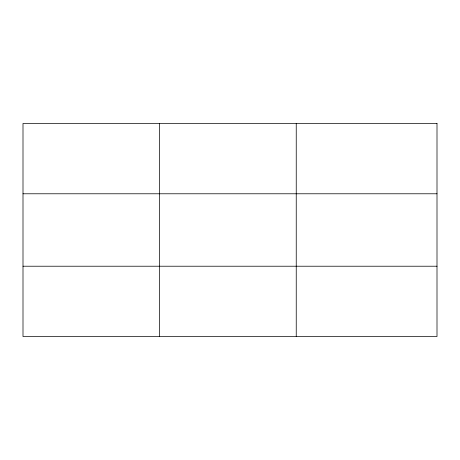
<?xml version="1.0" encoding="UTF-8"?>
<svg xmlns="http://www.w3.org/2000/svg" width="460" height="460" viewBox="0 0 460 460"><rect width="100%" height="100%" fill="white"/><g stroke="black" fill="none" stroke-linecap="round" stroke-linejoin="round"><path stroke-width="0.69" d="M159.62 123.464L159.62 336.536M296.24 123.464L296.24 336.536M23 193.781L437 193.781M23 266.219L437 266.219M437 123.464L437 336.536L23 336.536L23 123.464L437 123.464"/></g></svg>
